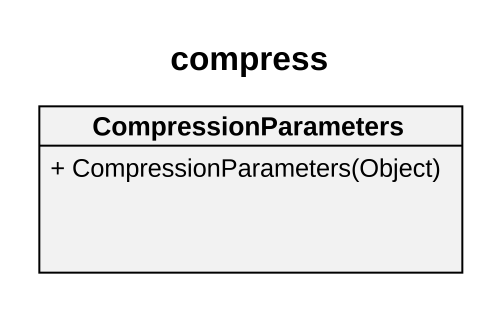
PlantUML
@startuml
title compress
hide circle
hide empty members
skinparam classAttributeIconSize 0
class CompressionParameters {
  + CompressionParameters(Object)
}
@enduml
